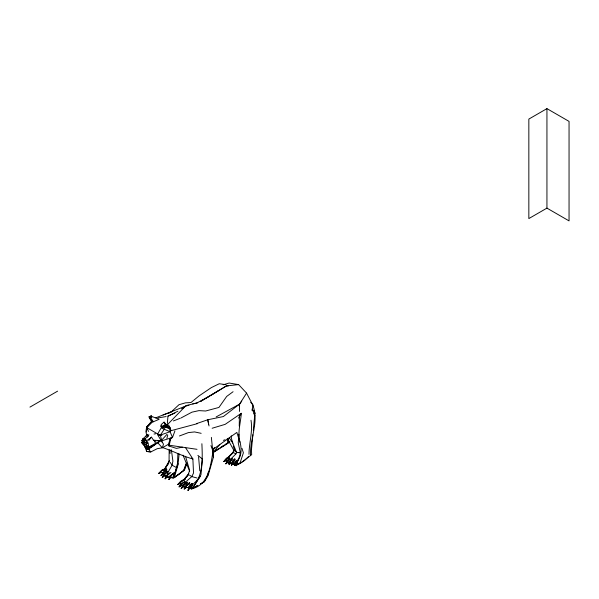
<?xml version="1.0" encoding="UTF-8"?>
<svg xmlns="http://www.w3.org/2000/svg" width="599" height="599" viewBox="0 0 599 599"><rect width="100%" height="100%" fill="white"/><g stroke="black" fill="none" stroke-linecap="round" stroke-linejoin="round"><path stroke-width="0.9" d="M227.62 443.088L227.672 439.097M169.158 449.984L169.06 462.166L164.53 469.129M239.248 426.114L239.42 415.092M239.473 411.416L239.593 404.07L246.571 393.109L238.619 384.603L229.118 383.031L223.127 384.82M146.396 431.954L146.493 427.094L151.802 421.202L149.885 418.05M177.866 453.54L177.521 463.446L173.665 478.017L184.499 469.99L186.993 463.334M238.911 434.178L238.252 442.841L240.394 453.084L239.727 455.734L236.178 465.685L231.289 463.424M167.361 423.418L167.945 416.253L177.873 411.214M252.658 404.804C259.367 421.202 249.925 438.558 250.457 455.27M202.41 458.782L200.964 474.752L198.786 478.496L191.515 485.864L192.024 488.769C208.804 484.703 210.556 465.573 213.027 451.346L210.945 445.551M252.875 434.769L251.46 449.639L251.677 454.678L239.81 463.701L243.396 452.807L241.974 448.374M253.317 430.119L254.732 415.242L252.284 409.207M146.965 435.81L147.107 434.53L145.602 436.716M179.138 453.99L177.925 465.101L174.257 477.68L183.968 470.297L186.461 463.641M235.018 463.139L234.726 465.588L236.298 463.461L235.018 463.139L236.313 460.414M212.151 428.248L225.164 424.347L241.307 413.295C240.671 423.126 237.047 433.459 240.304 443.148C241.756 449.864 241.517 456.625 236.755 462.024L238.439 464.322L244.564 460.511L248.435 456.648M201.885 443.732C202.582 459.747 203.308 476.505 191.463 488.934L189.082 488.02L188.011 490.371L190.025 488.365L191.343 488.447L192.526 483.76L191.68 483.565L189.336 486.605L188.011 490.371L191.68 483.565M229.717 463.147L230.068 461.14L231.551 458.961M169.674 439.554L172.519 437.405L170.056 431.737L169.914 427.289L166.574 425.896L163.549 425.829M252.014 410.42L253.055 404.976L250.644 402.236M163.497 426.728L160.869 426.218L164.141 425.799L164.995 424.122L167.525 424.661L167.114 426.698L164.059 422.13L161.273 424.511L160.869 426.218L163.19 427.626M186.379 463.027L183.571 470.507L178.48 474.618L173.118 477.972L166.807 477.141L167.713 472.776L172.1 465.213L172.909 461.118L171.344 449.729M160.487 440.812L157.919 442.908L149.638 447.498L148.866 447.056L147.998 442.998L143.401 442.167L144.891 438.925L148.305 436.02M182.336 447.168L176.45 448.389L169.015 446.03L168.394 444.278L170.595 438.071M208.4 472.064L207.621 475.718L203.93 482.015L200.762 483.767M212.885 451.04L213.274 449.213L236.837 432.426L239.974 442.174M239.203 405.845L239.593 404.07L223.36 416.552L207.741 419.772L196.846 423.515M169.015 446.03L170.872 438.236M166.896 438.326L167.75 434.979M145.228 447.213L147.923 448.763L153.973 445.147L149.705 447.715L145.317 447.333L143.206 444.084L143.558 442.721L145.842 439.801M213.027 449.355L213.386 457.277L208.153 475.419L204.461 481.708L200.395 483.97M229.799 462.57L229.155 464.667L231.087 462.832L231.633 463.364L229.799 462.57L231.087 462.832M188.962 486.118L188.468 487.646L186.701 487.331L184.17 489.039L186.124 485.512L189.479 482.816L189.95 483.064L186.596 485.759L184.17 489.039L185.877 486.897M145.991 442.743L146.658 440.722L151.54 437.27M232.697 461.567L231.431 465.401L233.415 463.297L234.628 463.184L232.442 462.99L231.431 465.401L234.411 458.984L235.362 459.238L233.258 461.739L232.697 461.567L234.411 458.984M173.118 477.972L178.09 463.723M174.953 430.861L172.519 437.405L161.775 440.834L157.589 440.587M236.523 460.466L234.726 465.588L235.37 461.724L235.991 461.881L237.556 459.942M212.862 451.519L214.412 447.401M233.198 463.798L228.825 463.364L230.48 459.381L235.939 453.862L236.62 452.462L232.794 443.11L231.364 438.258L231.274 435.787M170.064 475.681L169.427 477.223L166.649 476.609L165.114 478.818L168.094 476.594L166.649 476.609M191.381 484.291L189.883 487.915L191.343 488.447L189.082 488.02L190.025 488.365M172.677 477.688L174.908 472.431L170.341 475.763L168.933 479.5L171.232 477.141L172.677 477.688L170.086 477.178L168.933 479.5L170.872 475.965L174.908 472.431M231.716 458.999L229.155 464.667L230.068 461.14L230.697 461.312L232.547 458.46M183.826 486.762L181.183 488.387L183.047 486.313L185.578 487.024L186.686 484.561M158.016 434.425L160.322 435.084L170.056 431.737L161.76 428.173L165.953 427.207L167.218 425.208M169.749 472.806L166.896 475.217L165.114 478.818L167.391 475.449L170.955 472.439M183.301 485.684L184.829 482.652L191.815 476.594L193.522 473.023L192.878 458.939L185.368 447.416M146.545 443.485L147.998 442.998L144.891 438.925L143.086 438.663L141.948 440.782L143.086 438.663L147.901 434.268M229.185 458.834L227.687 460.332L225.853 463.843L228.159 462.196L229.327 462.525L227.455 461.702L225.853 463.843L229.155 459.096M238.649 418.087L241.307 413.295M164.44 469.481L169.345 460.676M227.321 438.446L233.917 450.515L232.584 452.881L224.775 460.406M186.671 482.36L183.287 484.928L181.183 488.387L186.746 482.405M164.74 428.562L160.195 435.391L158.66 434.956M200.268 476.407L192.047 488.597L196.801 485.961M142.592 441.081L141.589 442.541L142.802 443.822L143.82 442.317M144.838 440.812L145.864 439.307M147.391 437.045L148.919 434.784M168.738 463.252L164.089 470.028L167.713 472.776M241.704 401.158L239.645 404.1L216.187 416.904M162.022 442.077L157.44 434.395L161.812 426.758L165.803 426.316L185.495 406.159L188.97 405.238M185.016 481.282L181.475 483.58L179.079 486.875L181.946 485.445M142.802 443.822L145.542 444.825L147.691 441.995M148.762 440.579L151.45 437.038L153.539 440.287L155.927 441.291M150.431 417.877L151.584 416.38L151.39 415.347L149.975 416.807L153.247 421.816L159.139 419.285L151.584 416.38L149.975 416.807M229.529 457.157L226.37 458.257L223.794 461.582L226.924 460.406M183.721 479.994L188.842 473.502M183.878 480.413L185.398 478.489L180.434 481.484L177.746 484.584L180.823 483.371L182.133 483.67M168.064 471.615L164.807 474.258L162.254 477.455L165.668 475.531L164.111 475.381L162.254 477.455L164.351 474.004L167.615 471.361M151.996 422.055L149.076 417.466L150.663 416.17M147.234 443.118L146.111 444.473L149.705 447.715M219.84 444.383L213.304 452.23L226.864 443.597M147.579 429.461L146.515 427.491L151.899 421.157M166.664 470.574L163.707 472.566L161.034 475.681L163.789 474.146L163.04 473.667L161.034 475.681L163.28 472.297L166.979 469.803M192.526 483.76L189.876 486.8L189.336 486.605M183.796 479.784L187.951 475.037L189.651 470.447L185.518 456.311M166.949 434.387L161.311 440.594L153.539 440.287M226.759 459.134L233.325 452.604M184.709 482.023L181.879 483.865L179.079 486.875L181.242 484.95M183.451 480.158L188.663 474.61M227.867 457.733L233.266 452.133M189.479 482.816L186.596 485.759L186.124 485.512M150.454 447.588L152.872 445.289M149.495 447.056L146.8 449.407L145.55 447.438M160.622 472.177L158.728 473.457L161.468 470.402L165.766 468.313L166.402 468.972L161.805 470.709L158.728 473.457L161.842 472.297L163.362 472.798M226.115 459.545L223.794 461.582L228.855 457.554M173.628 472.993L170.341 475.763L170.872 475.965M229.896 459.186L228.092 460.616L227.687 460.332M187.794 482.105L183.736 485.19L183.287 484.928M233.078 391.724L226.692 396.426L218.942 407.44L205.652 411.004L198.958 410.622L191.905 412.179L181.01 417.975M155.351 444.451L148.507 449.257L146.448 448.973L145.205 447.348L146.635 451.466L150.791 451.931L157.208 448.703L162.314 447.82L168.394 444.278M236.178 465.685L239.937 462.945M185.398 478.489L177.746 484.584L180.217 482.839L180.823 483.371M182.313 408.353L186.656 405.433L196.607 403.105L208.811 396.635M181.602 408.817L185.308 406.332M167.99 471.578L164.351 474.004L164.807 474.258M216.838 449.879L218.373 448.906M220.672 447.438L223.741 445.476M225.276 444.495L229.881 441.56M213.012 452.679L229.23 442.481L227.77 439.045M200.964 401.143L218.291 390.773M210.346 395.699L226.444 385.913L238.619 384.603M200.92 401.248L226.444 385.913L228.279 385.928M29.95 407.11L57.594 391.154M546.939 108.629L528.842 119.081L528.842 218.575L546.939 208.123L569.05 220.889L569.05 121.395L546.939 108.629L546.939 208.123M160.315 440.707L148.866 447.056L145.25 447.116L143.633 444.031L145.25 447.116L149.638 447.498M191.463 488.934L197.962 485.317M146.785 447.318L148.17 448.112L151.098 446.495M166.717 470.447L163.28 472.297L163.707 472.566M185.106 479.485L180.778 481.791L180.434 481.484M233.243 462.585L232.442 462.99L233.415 463.297M168.821 413.055L172.078 411.506M167.877 416.043L174.886 413.123M155.785 417.817L185.495 406.159M173.388 420.932L180.164 418.304M179.438 435.975L188.415 432.598L194.578 431.931L201.159 433.324M228.391 458.16L226.834 458.744L226.37 458.257M146.733 435.66L145.939 431.722L146.448 428.053L152.812 421.561L149.076 416.664L151.869 417.196M166.754 424.968L161.812 426.758L163.467 427.596M151.682 446.053L148.866 447.056L144.599 446.629L144.441 445.027M163.063 414.965L170.955 412.172L178.974 404.714L185.48 402.842L190.984 402.535L199.025 395.939L211.38 387.583L219.249 383.742L225.995 384.7M223.33 440.37L225.082 439.748M166.402 468.972L161.468 470.402L161.805 470.709M170.079 430.936L197.528 423.62M192.691 403.861L197.767 402.768M158.091 417.93L166.148 416.552M154.033 434.028L155.71 433.766M161.872 435.293L160.195 435.391L146.515 427.491M145.924 447.775L147.736 447.7M170.086 477.178L171.232 477.141M146.658 440.722L143.745 440.535L143.086 438.663M239.33 452.672L236.62 452.462L235.145 450.792M168.589 445.117L197.019 449.325M166.889 476.235L164.111 475.381M149.076 416.664L151.592 417.301M183.743 486.658L192.024 488.769M197.041 478.017L191.815 476.594L189.449 475.104M183.047 486.313L185.578 487.024M164.141 425.799L166.372 426.473M162.995 447.73C173.111 451.077 182.478 456.198 192.878 458.939L191.418 458.048M181.07 483.161L182.792 483.812M151.547 416.919L150.005 416.327L151.165 417.6M233.917 450.515L235.534 451.159M238.776 452.44L240.394 453.084M236.755 462.024L228.144 458.19M165.803 426.316L169.307 427.881M225.591 460.781L227.216 461.537M165.953 427.207L169.629 428.944M166.896 475.217L167.391 475.449M184.829 482.652L190.684 485.467M233.977 452.919L235.939 453.862M175.919 467.28L172.1 465.213L170.236 462.435M147.721 448.112L148.956 448.831M143.558 442.721L145.467 444.039M148.17 448.112L149.158 448.801M227.455 461.702L228.159 462.196M181.475 483.58L181.879 483.865M167.525 424.661L169.21 425.956L169.592 427.364M197.88 455.397L202.26 458.886M141.589 442.541L144.007 444.9M145.542 444.825L149.54 449.063M157.919 442.908L162.314 447.82L163.475 444.129L161.595 441.051M164.059 422.13L165.242 423.456M147.923 448.763L148.672 449.632M227.163 439.022L229.514 441.792M148.507 449.257L150.791 451.931L146.635 451.466L146.448 448.973M142.135 440.52L143.401 442.167M165.294 475.172L166.807 477.141M227.171 461.11L228.825 463.364M229.2 437.794L232.794 443.11M152.341 420.288L153.247 421.816M142.502 442.826L143.206 444.084M146.493 427.094L148.537 431.467M246.571 393.109L252.254 404.026M253.549 410.21L255.189 413.4M253.901 413.61L254.732 415.242M182.987 455.128L189.636 471.211M154.175 440.175L155.441 443.267M182.343 484.988L182.912 486.448M233.273 446.075L234.658 450.238M169.914 427.289L171.022 430.606M160.322 435.084L161.775 440.834M208.677 424.272L207.741 419.772L209.014 425.934M211.365 437.375L213.386 457.277M198.576 456.895L199.789 470.836M250.996 420.251C252.92 431.722 249.019 442.961 249.004 454.327M169.981 449.782L170.086 453.495"/></g></svg>
